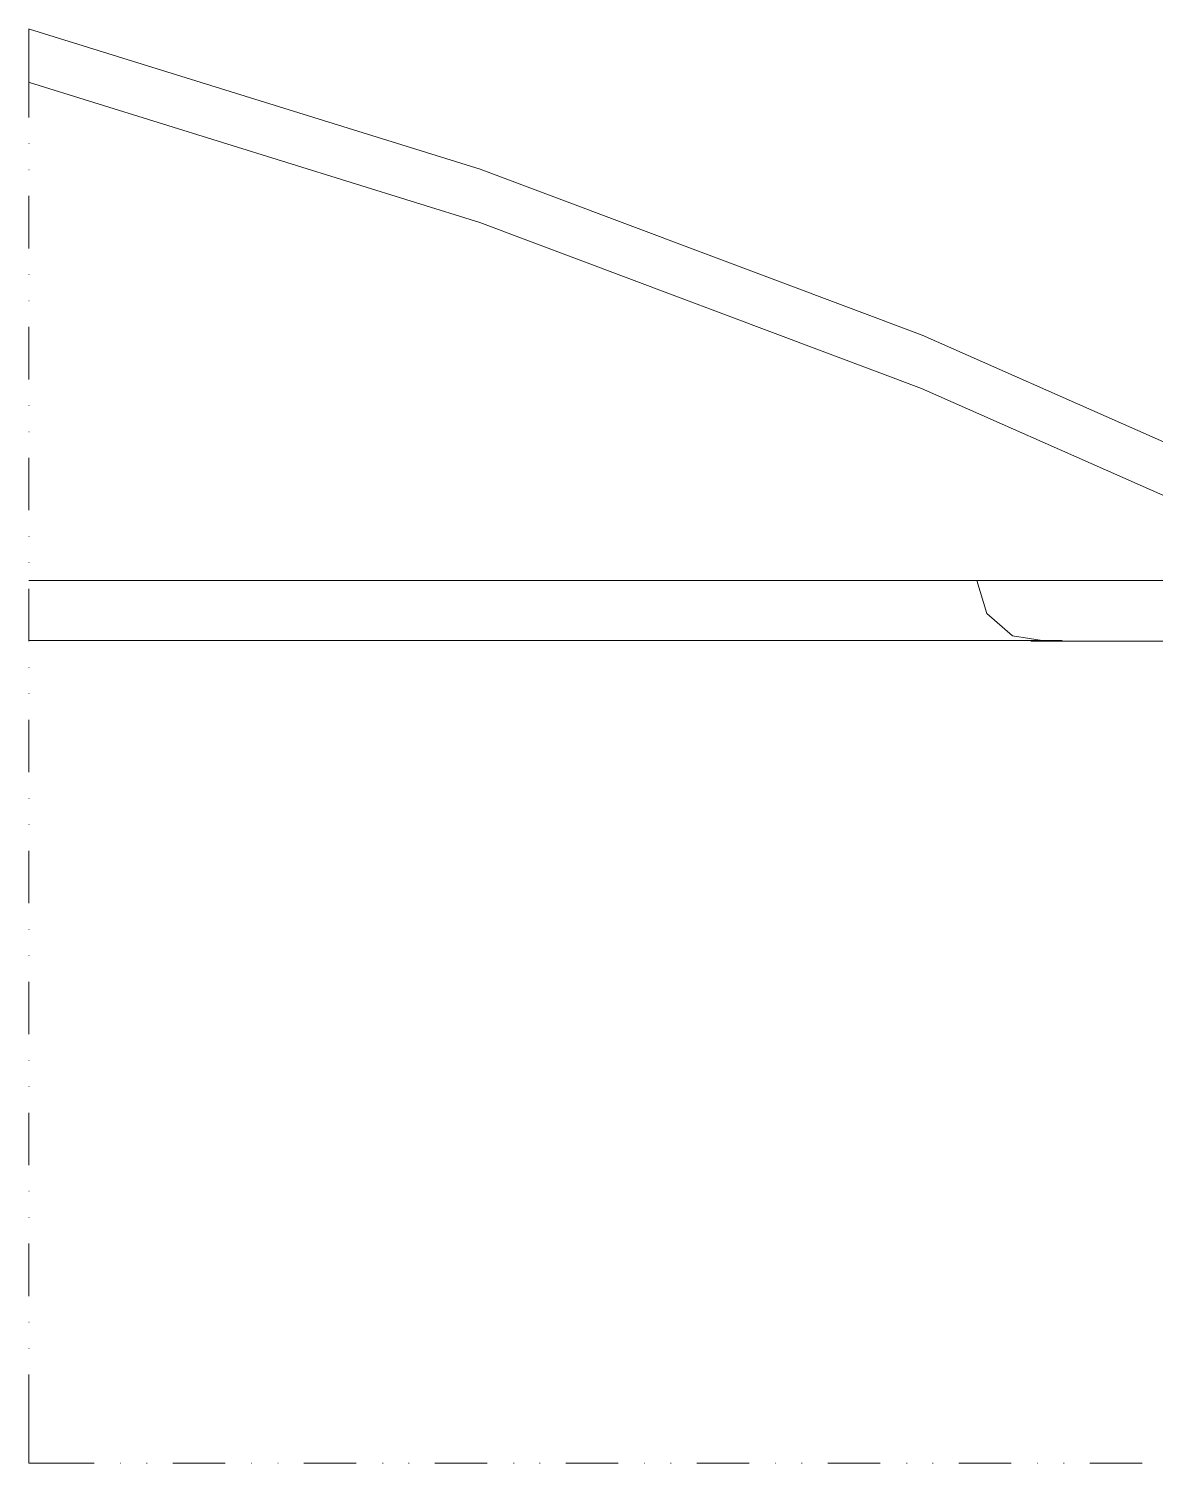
# Model space of a CAD drawing. Header units: millimetres. Extents: x 0 to 829, y 0 to 586.
# Drawn here: x 674.09 to 711.19, y 177.95 to 225.2 of the extents above; entities that cross this region are included whole.
import ezdxf

# ---------------------------------------------------------------- set-up
doc = ezdxf.new("R2010")
doc.units = ezdxf.units.MM

msp = doc.modelspace()

# ---------------------------------------------------------------- linework, layer by layer
at = {"color": 0, "lineweight": 0}
for points in [[(674.091306, 225.20275), (674.091306, 222.28175)], [(717.715806, 208.823278), (703.505917, 215.109778), (688.957361, 220.574306), (674.119528, 225.192167)], [(717.694639, 207.069972), (703.491806, 213.356472), (688.950306, 218.817472), (674.119528, 223.431806)], [(674.091306, 221.417444), (674.108944, 221.417444)], [(674.091306, 220.556667), (674.108944, 220.556667)], [(674.091306, 219.692361), (674.091306, 217.967278)], [(674.091306, 217.102972), (674.108944, 217.102972)], [(674.091306, 216.242194), (674.108944, 216.242194)], [(674.091306, 215.377889), (674.091306, 213.652806)], [(674.091306, 212.792028), (674.108944, 212.792028)], [(674.091306, 211.927722), (674.108944, 211.927722)], [(674.091306, 211.066944), (674.091306, 209.341861)], [(674.091306, 208.477556), (674.108944, 208.477556)], [(674.091306, 207.616778), (674.108944, 207.616778)], [(722.245472, 207.024111), (674.091306, 207.024111)], [(705.308611, 207.024111), (705.636694, 205.944611), (706.490417, 205.203778), (707.605194, 205.034444)], [(674.091306, 206.752472), (674.091306, 205.027389)], [(708.123778, 205.055611), (674.091306, 205.055611)], [(707.090139, 205.034444), (718.467222, 205.034444)], [(674.091306, 204.163083), (674.108944, 204.163083)], [(674.091306, 203.302306), (674.108944, 203.302306)], [(674.091306, 202.438), (674.091306, 200.712917)], [(674.091306, 199.852139), (674.108944, 199.852139)], [(674.091306, 198.987833), (674.108944, 198.987833)], [(674.091306, 198.127056), (674.091306, 196.401972)], [(674.091306, 195.537667), (674.108944, 195.537667)], [(674.091306, 194.673361), (674.108944, 194.673361)], [(674.091306, 193.812583), (674.091306, 192.0875)], [(674.091306, 191.223194), (674.108944, 191.223194)], [(674.091306, 190.362417), (674.108944, 190.362417)], [(674.091306, 189.498111), (674.091306, 187.773028)], [(674.091306, 186.91225), (674.108944, 186.91225)], [(674.091306, 186.047944), (674.108944, 186.047944)], [(674.091306, 185.187167), (674.091306, 183.462083)], [(674.091306, 182.597778), (674.108944, 182.597778)], [(674.091306, 181.733472), (674.108944, 181.733472)], [(674.091306, 180.872694), (674.091306, 177.951694)], [(674.091306, 177.951694), (676.250306, 177.951694)], [(677.111083, 177.951694), (677.128722, 177.951694)], [(677.975389, 177.951694), (677.993028, 177.951694)], [(678.839694, 177.951694), (680.564778, 177.951694)], [(681.425556, 177.951694), (681.443194, 177.951694)], [(682.289861, 177.951694), (682.3075, 177.951694)], [(683.150639, 177.951694), (684.875722, 177.951694)], [(685.740028, 177.951694), (685.757667, 177.951694)], [(686.600806, 177.951694), (686.618444, 177.951694)], [(687.465111, 177.951694), (689.190194, 177.951694)], [(690.0545, 177.951694), (690.072139, 177.951694)], [(690.915278, 177.951694), (690.932917, 177.951694)], [(691.779583, 177.951694), (693.504667, 177.951694)], [(694.365444, 177.951694), (694.383083, 177.951694)], [(695.22975, 177.951694), (695.247389, 177.951694)], [(696.090528, 177.951694), (697.815611, 177.951694)], [(698.679917, 177.951694), (698.697556, 177.951694)], [(699.540694, 177.951694), (699.558333, 177.951694)], [(700.405, 177.951694), (702.130083, 177.951694)], [(702.994389, 177.951694), (703.012028, 177.951694)], [(703.855167, 177.951694), (703.872806, 177.951694)], [(704.719472, 177.951694), (706.444556, 177.951694)], [(707.305333, 177.951694), (707.322972, 177.951694)], [(708.169639, 177.951694), (708.187278, 177.951694)], [(709.030417, 177.951694), (710.7555, 177.951694)]]:
    msp.add_lwpolyline(points, dxfattribs=at)

doc.saveas('drawing.dxf')
